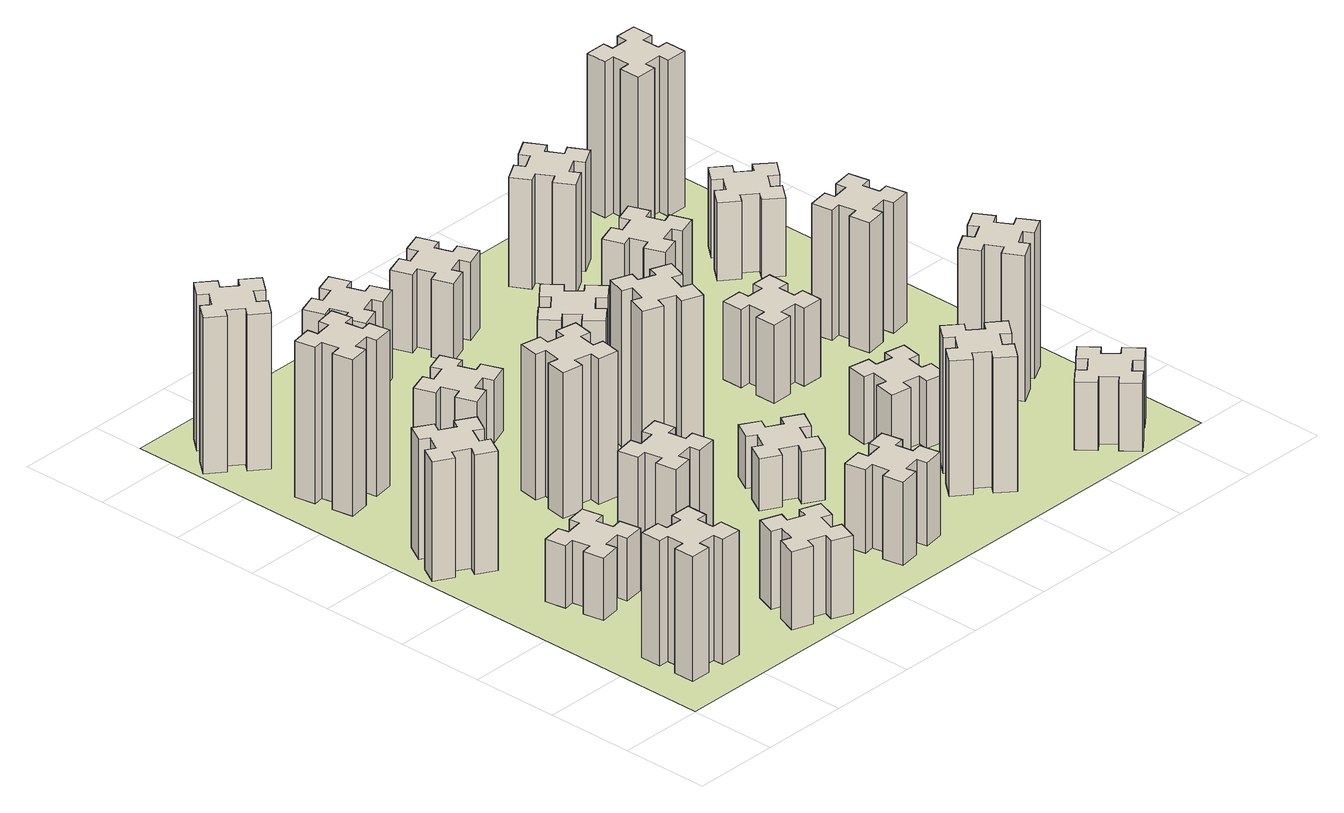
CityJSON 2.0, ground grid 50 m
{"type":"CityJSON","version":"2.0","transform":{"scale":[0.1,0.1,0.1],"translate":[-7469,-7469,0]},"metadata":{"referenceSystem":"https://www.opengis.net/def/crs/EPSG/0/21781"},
"CityObjects":{
"building1":{"type":"Building","attributes":{"class":"1000","function":"1000","usage":"1000","yearOfConstruction":2016,"roofType":"1000","measuredHeight":72,"storeysAboveGround":30,"storeysBelowGround":0},"geometry":[{"type":"Solid","lod":"1","boundaries":[[[[0,1,2,3,4,5,6,7,8,9,10,11,12,13,14,15,16,17,18,19]],[[17,16,20,21]],[[16,15,22,20]],[[15,14,23,22]],[[14,13,24,23]],[[13,12,25,24]],[[12,11,26,25]],[[11,10,27,26]],[[10,9,28,27]],[[9,8,29,28]],[[8,7,30,29]],[[7,6,31,30]],[[6,5,32,31]],[[5,4,33,32]],[[4,3,34,33]],[[3,2,35,34]],[[2,1,36,35]],[[1,0,37,36]],[[0,19,38,37]],[[19,18,39,38]],[[18,17,21,39]],[[24,25,26,27,28,29,30,31,32,33,34,35,36,37,38,39,21,20,22,23]]]]}]},
"building2":{"type":"Building","attributes":{"class":"1000","function":"1000","usage":"1000","yearOfConstruction":2016,"roofType":"1000","measuredHeight":36,"storeysAboveGround":30,"storeysBelowGround":0},"geometry":[{"type":"Solid","lod":"1","boundaries":[[[[40,41,42,43,44,45,46,47,48,49,50,51,52,53,54,55,56,57,58,59]],[[57,56,60,61]],[[56,55,62,60]],[[55,54,63,62]],[[54,53,64,63]],[[53,52,65,64]],[[52,51,66,65]],[[51,50,67,66]],[[50,49,68,67]],[[49,48,69,68]],[[48,47,70,69]],[[47,46,71,70]],[[46,45,72,71]],[[45,44,73,72]],[[44,43,74,73]],[[43,42,75,74]],[[42,41,76,75]],[[41,40,77,76]],[[40,59,78,77]],[[59,58,79,78]],[[58,57,61,79]],[[64,65,66,67,68,69,70,71,72,73,74,75,76,77,78,79,61,60,62,63]]]]}]},
"building3":{"type":"Building","attributes":{"class":"1000","function":"1000","usage":"1000","yearOfConstruction":2016,"roofType":"1000","measuredHeight":69,"storeysAboveGround":30,"storeysBelowGround":0},"geometry":[{"type":"Solid","lod":"1","boundaries":[[[[80,81,82,83,84,85,86,87,88,89,90,91,92,93,94,95,96,97,98,99]],[[97,96,100,101]],[[96,95,102,100]],[[95,94,103,102]],[[94,93,104,103]],[[93,92,105,104]],[[92,91,106,105]],[[91,90,107,106]],[[90,89,108,107]],[[89,88,109,108]],[[88,87,110,109]],[[87,86,111,110]],[[86,85,112,111]],[[85,84,113,112]],[[84,83,114,113]],[[83,82,115,114]],[[82,81,116,115]],[[81,80,117,116]],[[80,99,118,117]],[[99,98,119,118]],[[98,97,101,119]],[[104,105,106,107,108,109,110,111,112,113,114,115,116,117,118,119,101,100,102,103]]]]}]},
"building4":{"type":"Building","attributes":{"class":"1000","function":"1000","usage":"1000","yearOfConstruction":2016,"roofType":"1000","measuredHeight":90,"storeysAboveGround":30,"storeysBelowGround":0},"geometry":[{"type":"Solid","lod":"1","boundaries":[[[[120,121,122,123,124,125,126,127,128,129,130,131,132,133,134,135,136,137,138,139]],[[137,136,140,141]],[[136,135,142,140]],[[135,134,143,142]],[[134,133,144,143]],[[133,132,145,144]],[[132,131,146,145]],[[131,130,147,146]],[[130,129,148,147]],[[129,128,149,148]],[[128,127,150,149]],[[127,126,151,150]],[[126,125,152,151]],[[125,124,153,152]],[[124,123,154,153]],[[123,122,155,154]],[[122,121,156,155]],[[121,120,157,156]],[[120,139,158,157]],[[139,138,159,158]],[[138,137,141,159]],[[144,145,146,147,148,149,150,151,152,153,154,155,156,157,158,159,141,140,142,143]]]]}]},
"building5":{"type":"Building","attributes":{"class":"1000","function":"1000","usage":"1000","yearOfConstruction":2016,"roofType":"1000","measuredHeight":45,"storeysAboveGround":30,"storeysBelowGround":0},"geometry":[{"type":"Solid","lod":"1","boundaries":[[[[160,161,162,163,164,165,166,167,168,169,170,171,172,173,174,175,176,177,178,179]],[[177,176,180,181]],[[176,175,182,180]],[[175,174,183,182]],[[174,173,184,183]],[[173,172,185,184]],[[172,171,186,185]],[[171,170,187,186]],[[170,169,188,187]],[[169,168,189,188]],[[168,167,190,189]],[[167,166,191,190]],[[166,165,192,191]],[[165,164,193,192]],[[164,163,194,193]],[[163,162,195,194]],[[162,161,196,195]],[[161,160,197,196]],[[160,179,198,197]],[[179,178,199,198]],[[178,177,181,199]],[[184,185,186,187,188,189,190,191,192,193,194,195,196,197,198,199,181,180,182,183]]]]}]},
"building6":{"type":"Building","attributes":{"class":"1000","function":"1000","usage":"1000","yearOfConstruction":2016,"roofType":"1000","measuredHeight":90,"storeysAboveGround":30,"storeysBelowGround":0},"geometry":[{"type":"Solid","lod":"1","boundaries":[[[[200,201,202,203,204,205,206,207,208,209,210,211,212,213,214,215,216,217,218,219]],[[217,216,220,221]],[[216,215,222,220]],[[215,214,223,222]],[[214,213,224,223]],[[213,212,225,224]],[[212,211,226,225]],[[211,210,227,226]],[[210,209,228,227]],[[209,208,229,228]],[[208,207,230,229]],[[207,206,231,230]],[[206,205,232,231]],[[205,204,233,232]],[[204,203,234,233]],[[203,202,235,234]],[[202,201,236,235]],[[201,200,237,236]],[[200,219,238,237]],[[219,218,239,238]],[[218,217,221,239]],[[224,225,226,227,228,229,230,231,232,233,234,235,236,237,238,239,221,220,222,223]]]]}]},
"building7":{"type":"Building","attributes":{"class":"1000","function":"1000","usage":"1000","yearOfConstruction":2016,"roofType":"1000","measuredHeight":54,"storeysAboveGround":30,"storeysBelowGround":0},"geometry":[{"type":"Solid","lod":"1","boundaries":[[[[240,241,242,243,244,245,246,247,248,249,250,251,252,253,254,255,256,257,258,259]],[[257,256,260,261]],[[256,255,262,260]],[[255,254,263,262]],[[254,253,264,263]],[[253,252,265,264]],[[252,251,266,265]],[[251,250,267,266]],[[250,249,268,267]],[[249,248,269,268]],[[248,247,270,269]],[[247,246,271,270]],[[246,245,272,271]],[[245,244,273,272]],[[244,243,274,273]],[[243,242,275,274]],[[242,241,276,275]],[[241,240,277,276]],[[240,259,278,277]],[[259,258,279,278]],[[258,257,261,279]],[[264,265,266,267,268,269,270,271,272,273,274,275,276,277,278,279,261,260,262,263]]]]}]},
"building8":{"type":"Building","attributes":{"class":"1000","function":"1000","usage":"1000","yearOfConstruction":2016,"roofType":"1000","measuredHeight":84,"storeysAboveGround":30,"storeysBelowGround":0},"geometry":[{"type":"Solid","lod":"1","boundaries":[[[[280,281,282,283,284,285,286,287,288,289,290,291,292,293,294,295,296,297,298,299]],[[297,296,300,301]],[[296,295,302,300]],[[295,294,303,302]],[[294,293,304,303]],[[293,292,305,304]],[[292,291,306,305]],[[291,290,307,306]],[[290,289,308,307]],[[289,288,309,308]],[[288,287,310,309]],[[287,286,311,310]],[[286,285,312,311]],[[285,284,313,312]],[[284,283,314,313]],[[283,282,315,314]],[[282,281,316,315]],[[281,280,317,316]],[[280,299,318,317]],[[299,298,319,318]],[[298,297,301,319]],[[304,305,306,307,308,309,310,311,312,313,314,315,316,317,318,319,301,300,302,303]]]]}]},
"building9":{"type":"Building","attributes":{"class":"1000","function":"1000","usage":"1000","yearOfConstruction":2016,"roofType":"1000","measuredHeight":36,"storeysAboveGround":30,"storeysBelowGround":0},"geometry":[{"type":"Solid","lod":"1","boundaries":[[[[320,321,322,323,324,325,326,327,328,329,330,331,332,333,334,335,336,337,338,339]],[[337,336,340,341]],[[336,335,342,340]],[[335,334,343,342]],[[334,333,344,343]],[[333,332,345,344]],[[332,331,346,345]],[[331,330,347,346]],[[330,329,348,347]],[[329,328,349,348]],[[328,327,350,349]],[[327,326,351,350]],[[326,325,352,351]],[[325,324,353,352]],[[324,323,354,353]],[[323,322,355,354]],[[322,321,356,355]],[[321,320,357,356]],[[320,339,358,357]],[[339,338,359,358]],[[338,337,341,359]],[[344,345,346,347,348,349,350,351,352,353,354,355,356,357,358,359,341,340,342,343]]]]}]},
"building10":{"type":"Building","attributes":{"class":"1000","function":"1000","usage":"1000","yearOfConstruction":2016,"roofType":"1000","measuredHeight":48,"storeysAboveGround":30,"storeysBelowGround":0},"geometry":[{"type":"Solid","lod":"1","boundaries":[[[[360,361,362,363,364,365,366,367,368,369,370,371,372,373,374,375,376,377,378,379]],[[377,376,380,381]],[[376,375,382,380]],[[375,374,383,382]],[[374,373,384,383]],[[373,372,385,384]],[[372,371,386,385]],[[371,370,387,386]],[[370,369,388,387]],[[369,368,389,388]],[[368,367,390,389]],[[367,366,391,390]],[[366,365,392,391]],[[365,364,393,392]],[[364,363,394,393]],[[363,362,395,394]],[[362,361,396,395]],[[361,360,397,396]],[[360,379,398,397]],[[379,378,399,398]],[[378,377,381,399]],[[384,385,386,387,388,389,390,391,392,393,394,395,396,397,398,399,381,380,382,383]]]]}]},
"building11":{"type":"Building","attributes":{"class":"1000","function":"1000","usage":"1000","yearOfConstruction":2016,"roofType":"1000","measuredHeight":51,"storeysAboveGround":30,"storeysBelowGround":0},"geometry":[{"type":"Solid","lod":"1","boundaries":[[[[400,401,402,403,404,405,406,407,408,409,410,411,412,413,414,415,416,417,418,419]],[[417,416,420,421]],[[416,415,422,420]],[[415,414,423,422]],[[414,413,424,423]],[[413,412,425,424]],[[412,411,426,425]],[[411,410,427,426]],[[410,409,428,427]],[[409,408,429,428]],[[408,407,430,429]],[[407,406,431,430]],[[406,405,432,431]],[[405,404,433,432]],[[404,403,434,433]],[[403,402,435,434]],[[402,401,436,435]],[[401,400,437,436]],[[400,419,438,437]],[[419,418,439,438]],[[418,417,421,439]],[[424,425,426,427,428,429,430,431,432,433,434,435,436,437,438,439,421,420,422,423]]]]}]},
"building12":{"type":"Building","attributes":{"class":"1000","function":"1000","usage":"1000","yearOfConstruction":2016,"roofType":"1000","measuredHeight":30,"storeysAboveGround":30,"storeysBelowGround":0},"geometry":[{"type":"Solid","lod":"1","boundaries":[[[[440,441,442,443,444,445,446,447,448,449,450,451,452,453,454,455,456,457,458,459]],[[457,456,460,461]],[[456,455,462,460]],[[455,454,463,462]],[[454,453,464,463]],[[453,452,465,464]],[[452,451,466,465]],[[451,450,467,466]],[[450,449,468,467]],[[449,448,469,468]],[[448,447,470,469]],[[447,446,471,470]],[[446,445,472,471]],[[445,444,473,472]],[[444,443,474,473]],[[443,442,475,474]],[[442,441,476,475]],[[441,440,477,476]],[[440,459,478,477]],[[459,458,479,478]],[[458,457,461,479]],[[464,465,466,467,468,469,470,471,472,473,474,475,476,477,478,479,461,460,462,463]]]]}]},
"building13":{"type":"Building","attributes":{"class":"1000","function":"1000","usage":"1000","yearOfConstruction":2016,"roofType":"1000","measuredHeight":90,"storeysAboveGround":30,"storeysBelowGround":0},"geometry":[{"type":"Solid","lod":"1","boundaries":[[[[480,481,482,483,484,485,486,487,488,489,490,491,492,493,494,495,496,497,498,499]],[[497,496,500,501]],[[496,495,502,500]],[[495,494,503,502]],[[494,493,504,503]],[[493,492,505,504]],[[492,491,506,505]],[[491,490,507,506]],[[490,489,508,507]],[[489,488,509,508]],[[488,487,510,509]],[[487,486,511,510]],[[486,485,512,511]],[[485,484,513,512]],[[484,483,514,513]],[[483,482,515,514]],[[482,481,516,515]],[[481,480,517,516]],[[480,499,518,517]],[[499,498,519,518]],[[498,497,501,519]],[[504,505,506,507,508,509,510,511,512,513,514,515,516,517,518,519,501,500,502,503]]]]}]},
"building14":{"type":"Building","attributes":{"class":"1000","function":"1000","usage":"1000","yearOfConstruction":2016,"roofType":"1000","measuredHeight":42,"storeysAboveGround":30,"storeysBelowGround":0},"geometry":[{"type":"Solid","lod":"1","boundaries":[[[[520,521,522,523,524,525,526,527,528,529,530,531,532,533,534,535,536,537,538,539]],[[537,536,540,541]],[[536,535,542,540]],[[535,534,543,542]],[[534,533,544,543]],[[533,532,545,544]],[[532,531,546,545]],[[531,530,547,546]],[[530,529,548,547]],[[529,528,549,548]],[[528,527,550,549]],[[527,526,551,550]],[[526,525,552,551]],[[525,524,553,552]],[[524,523,554,553]],[[523,522,555,554]],[[522,521,556,555]],[[521,520,557,556]],[[520,539,558,557]],[[539,538,559,558]],[[538,537,541,559]],[[544,545,546,547,548,549,550,551,552,553,554,555,556,557,558,559,541,540,542,543]]]]}]},
"building15":{"type":"Building","attributes":{"class":"1000","function":"1000","usage":"1000","yearOfConstruction":2016,"roofType":"1000","measuredHeight":78,"storeysAboveGround":30,"storeysBelowGround":0},"geometry":[{"type":"Solid","lod":"1","boundaries":[[[[560,561,562,563,564,565,566,567,568,569,570,571,572,573,574,575,576,577,578,579]],[[577,576,580,581]],[[576,575,582,580]],[[575,574,583,582]],[[574,573,584,583]],[[573,572,585,584]],[[572,571,586,585]],[[571,570,587,586]],[[570,569,588,587]],[[569,568,589,588]],[[568,567,590,589]],[[567,566,591,590]],[[566,565,592,591]],[[565,564,593,592]],[[564,563,594,593]],[[563,562,595,594]],[[562,561,596,595]],[[561,560,597,596]],[[560,579,598,597]],[[579,578,599,598]],[[578,577,581,599]],[[584,585,586,587,588,589,590,591,592,593,594,595,596,597,598,599,581,580,582,583]]]]}]},
"building16":{"type":"Building","attributes":{"class":"1000","function":"1000","usage":"1000","yearOfConstruction":2016,"roofType":"1000","measuredHeight":45,"storeysAboveGround":30,"storeysBelowGround":0},"geometry":[{"type":"Solid","lod":"1","boundaries":[[[[600,601,602,603,604,605,606,607,608,609,610,611,612,613,614,615,616,617,618,619]],[[617,616,620,621]],[[616,615,622,620]],[[615,614,623,622]],[[614,613,624,623]],[[613,612,625,624]],[[612,611,626,625]],[[611,610,627,626]],[[610,609,628,627]],[[609,608,629,628]],[[608,607,630,629]],[[607,606,631,630]],[[606,605,632,631]],[[605,604,633,632]],[[604,603,634,633]],[[603,602,635,634]],[[602,601,636,635]],[[601,600,637,636]],[[600,619,638,637]],[[619,618,639,638]],[[618,617,621,639]],[[624,625,626,627,628,629,630,631,632,633,634,635,636,637,638,639,621,620,622,623]]]]}]},
"building17":{"type":"Building","attributes":{"class":"1000","function":"1000","usage":"1000","yearOfConstruction":2016,"roofType":"1000","measuredHeight":39,"storeysAboveGround":30,"storeysBelowGround":0},"geometry":[{"type":"Solid","lod":"1","boundaries":[[[[640,641,642,643,644,645,646,647,648,649,650,651,652,653,654,655,656,657,658,659]],[[657,656,660,661]],[[656,655,662,660]],[[655,654,663,662]],[[654,653,664,663]],[[653,652,665,664]],[[652,651,666,665]],[[651,650,667,666]],[[650,649,668,667]],[[649,648,669,668]],[[648,647,670,669]],[[647,646,671,670]],[[646,645,672,671]],[[645,644,673,672]],[[644,643,674,673]],[[643,642,675,674]],[[642,641,676,675]],[[641,640,677,676]],[[640,659,678,677]],[[659,658,679,678]],[[658,657,661,679]],[[664,665,666,667,668,669,670,671,672,673,674,675,676,677,678,679,661,660,662,663]]]]}]},
"building18":{"type":"Building","attributes":{"class":"1000","function":"1000","usage":"1000","yearOfConstruction":2016,"roofType":"1000","measuredHeight":45,"storeysAboveGround":30,"storeysBelowGround":0},"geometry":[{"type":"Solid","lod":"1","boundaries":[[[[680,681,682,683,684,685,686,687,688,689,690,691,692,693,694,695,696,697,698,699]],[[697,696,700,701]],[[696,695,702,700]],[[695,694,703,702]],[[694,693,704,703]],[[693,692,705,704]],[[692,691,706,705]],[[691,690,707,706]],[[690,689,708,707]],[[689,688,709,708]],[[688,687,710,709]],[[687,686,711,710]],[[686,685,712,711]],[[685,684,713,712]],[[684,683,714,713]],[[683,682,715,714]],[[682,681,716,715]],[[681,680,717,716]],[[680,699,718,717]],[[699,698,719,718]],[[698,697,701,719]],[[704,705,706,707,708,709,710,711,712,713,714,715,716,717,718,719,701,700,702,703]]]]}]},
"building19":{"type":"Building","attributes":{"class":"1000","function":"1000","usage":"1000","yearOfConstruction":2016,"roofType":"1000","measuredHeight":60,"storeysAboveGround":30,"storeysBelowGround":0},"geometry":[{"type":"Solid","lod":"1","boundaries":[[[[720,721,722,723,724,725,726,727,728,729,730,731,732,733,734,735,736,737,738,739]],[[737,736,740,741]],[[736,735,742,740]],[[735,734,743,742]],[[734,733,744,743]],[[733,732,745,744]],[[732,731,746,745]],[[731,730,747,746]],[[730,729,748,747]],[[729,728,749,748]],[[728,727,750,749]],[[727,726,751,750]],[[726,725,752,751]],[[725,724,753,752]],[[724,723,754,753]],[[723,722,755,754]],[[722,721,756,755]],[[721,720,757,756]],[[720,739,758,757]],[[739,738,759,758]],[[738,737,741,759]],[[744,745,746,747,748,749,750,751,752,753,754,755,756,757,758,759,741,740,742,743]]]]}]},
"building20":{"type":"Building","attributes":{"class":"1000","function":"1000","usage":"1000","yearOfConstruction":2016,"roofType":"1000","measuredHeight":39,"storeysAboveGround":30,"storeysBelowGround":0},"geometry":[{"type":"Solid","lod":"1","boundaries":[[[[760,761,762,763,764,765,766,767,768,769,770,771,772,773,774,775,776,777,778,779]],[[777,776,780,781]],[[776,775,782,780]],[[775,774,783,782]],[[774,773,784,783]],[[773,772,785,784]],[[772,771,786,785]],[[771,770,787,786]],[[770,769,788,787]],[[769,768,789,788]],[[768,767,790,789]],[[767,766,791,790]],[[766,765,792,791]],[[765,764,793,792]],[[764,763,794,793]],[[763,762,795,794]],[[762,761,796,795]],[[761,760,797,796]],[[760,779,798,797]],[[779,778,799,798]],[[778,777,781,799]],[[784,785,786,787,788,789,790,791,792,793,794,795,796,797,798,799,781,780,782,783]]]]}]},
"building21":{"type":"Building","attributes":{"class":"1000","function":"1000","usage":"1000","yearOfConstruction":2016,"roofType":"1000","measuredHeight":63,"storeysAboveGround":30,"storeysBelowGround":0},"geometry":[{"type":"Solid","lod":"1","boundaries":[[[[800,801,802,803,804,805,806,807,808,809,810,811,812,813,814,815,816,817,818,819]],[[817,816,820,821]],[[816,815,822,820]],[[815,814,823,822]],[[814,813,824,823]],[[813,812,825,824]],[[812,811,826,825]],[[811,810,827,826]],[[810,809,828,827]],[[809,808,829,828]],[[808,807,830,829]],[[807,806,831,830]],[[806,805,832,831]],[[805,804,833,832]],[[804,803,834,833]],[[803,802,835,834]],[[802,801,836,835]],[[801,800,837,836]],[[800,819,838,837]],[[819,818,839,838]],[[818,817,821,839]],[[824,825,826,827,828,829,830,831,832,833,834,835,836,837,838,839,821,820,822,823]]]]}]},
"building22":{"type":"Building","attributes":{"class":"1000","function":"1000","usage":"1000","yearOfConstruction":2016,"roofType":"1000","measuredHeight":84,"storeysAboveGround":30,"storeysBelowGround":0},"geometry":[{"type":"Solid","lod":"1","boundaries":[[[[840,841,842,843,844,845,846,847,848,849,850,851,852,853,854,855,856,857,858,859]],[[857,856,860,861]],[[856,855,862,860]],[[855,854,863,862]],[[854,853,864,863]],[[853,852,865,864]],[[852,851,866,865]],[[851,850,867,866]],[[850,849,868,867]],[[849,848,869,868]],[[848,847,870,869]],[[847,846,871,870]],[[846,845,872,871]],[[845,844,873,872]],[[844,843,874,873]],[[843,842,875,874]],[[842,841,876,875]],[[841,840,877,876]],[[840,859,878,877]],[[859,858,879,878]],[[858,857,861,879]],[[864,865,866,867,868,869,870,871,872,873,874,875,876,877,878,879,861,860,862,863]]]]}]},
"building23":{"type":"Building","attributes":{"class":"1000","function":"1000","usage":"1000","yearOfConstruction":2016,"roofType":"1000","measuredHeight":75,"storeysAboveGround":30,"storeysBelowGround":0},"geometry":[{"type":"Solid","lod":"1","boundaries":[[[[880,881,882,883,884,885,886,887,888,889,890,891,892,893,894,895,896,897,898,899]],[[897,896,900,901]],[[896,895,902,900]],[[895,894,903,902]],[[894,893,904,903]],[[893,892,905,904]],[[892,891,906,905]],[[891,890,907,906]],[[890,889,908,907]],[[889,888,909,908]],[[888,887,910,909]],[[887,886,911,910]],[[886,885,912,911]],[[885,884,913,912]],[[884,883,914,913]],[[883,882,915,914]],[[882,881,916,915]],[[881,880,917,916]],[[880,899,918,917]],[[899,898,919,918]],[[898,897,901,919]],[[904,905,906,907,908,909,910,911,912,913,914,915,916,917,918,919,901,900,902,903]]]]}]},
"building24":{"type":"Building","attributes":{"class":"1000","function":"1000","usage":"1000","yearOfConstruction":2016,"roofType":"1000","measuredHeight":45,"storeysAboveGround":30,"storeysBelowGround":0},"geometry":[{"type":"Solid","lod":"1","boundaries":[[[[920,921,922,923,924,925,926,927,928,929,930,931,932,933,934,935,936,937,938,939]],[[937,936,940,941]],[[936,935,942,940]],[[935,934,943,942]],[[934,933,944,943]],[[933,932,945,944]],[[932,931,946,945]],[[931,930,947,946]],[[930,929,948,947]],[[929,928,949,948]],[[928,927,950,949]],[[927,926,951,950]],[[926,925,952,951]],[[925,924,953,952]],[[924,923,954,953]],[[923,922,955,954]],[[922,921,956,955]],[[921,920,957,956]],[[920,939,958,957]],[[939,938,959,958]],[[938,937,941,959]],[[944,945,946,947,948,949,950,951,952,953,954,955,956,957,958,959,941,940,942,943]]]]}]},
"building25":{"type":"Building","attributes":{"class":"1000","function":"1000","usage":"1000","yearOfConstruction":2016,"roofType":"1000","measuredHeight":90,"storeysAboveGround":30,"storeysBelowGround":0},"geometry":[{"type":"Solid","lod":"1","boundaries":[[[[960,961,962,963,964,965,966,967,968,969,970,971,972,973,974,975,976,977,978,979]],[[977,976,980,981]],[[976,975,982,980]],[[975,974,983,982]],[[974,973,984,983]],[[973,972,985,984]],[[972,971,986,985]],[[971,970,987,986]],[[970,969,988,987]],[[969,968,989,988]],[[968,967,990,989]],[[967,966,991,990]],[[966,965,992,991]],[[965,964,993,992]],[[964,963,994,993]],[[963,962,995,994]],[[962,961,996,995]],[[961,960,997,996]],[[960,979,998,997]],[[979,978,999,998]],[[978,977,981,999]],[[984,985,986,987,988,989,990,991,992,993,994,995,996,997,998,999,981,980,982,983]]]]}]},
"landuse1":{"type":"LandUse","attributes":{"name":"plot1","function":"1010"},"geometry":[{"type":"MultiSurface","lod":"1","boundaries":[[[1000,1001,1002,1003]]]}]}
},
"vertices":[
[325,265,0],[425,265,0],[425,205,0],[545,205,0],[545,325,0],[485,325,0],[485,425,0],[545,425,0],[545,545,0],[425,545,0],[425,485,0],[325,485,0],[325,545,0],[205,545,0],[205,425,0],[265,425,0],[265,325,0],[205,325,0],[205,205,0],[325,205,0],[265,325,720],[205,325,720],[265,425,720],[205,425,720],[205,545,720],[325,545,720],[325,485,720],[425,485,720],[425,545,720],[545,545,720],[545,425,720],[485,425,720],[485,325,720],[545,325,720],[545,205,720],[425,205,720],[425,265,720],[325,265,720],[325,205,720],[205,205,720],
[445,998,0],[544,1016,0],[554,957,0],[672,977,0],[651,1096,0],[592,1085,0],[575,1184,0],[634,1194,0],[613,1312,0],[495,1291,0],[505,1232,0],[407,1215,0],[397,1274,0],[278,1253,0],[299,1135,0],[358,1145,0],[376,1047,0],[317,1037,0],[337,918,0],[456,939,0],[376,1047,360],[317,1037,360],[358,1145,360],[299,1135,360],[278,1253,360],[397,1274,360],[407,1215,360],[505,1232,360],[495,1291,360],[613,1312,360],[634,1194,360],[575,1184,360],[592,1085,360],[651,1096,360],[672,977,360],[554,957,360],[544,1016,360],[445,998,360],[456,939,360],[337,918,360],
[374,1926,0],[287,1976,0],[317,2028,0],[213,2088,0],[153,1984,0],[205,1954,0],[155,1867,0],[103,1897,0],[43,1793,0],[147,1733,0],[177,1785,0],[264,1735,0],[234,1683,0],[338,1623,0],[398,1727,0],[346,1757,0],[396,1844,0],[448,1814,0],[508,1918,0],[404,1978,0],[396,1844,690],[448,1814,690],[346,1757,690],[398,1727,690],[338,1623,690],[234,1683,690],[264,1735,690],[177,1785,690],[147,1733,690],[43,1793,690],[103,1897,690],[155,1867,690],[205,1954,690],[153,1984,690],[213,2088,690],[317,2028,690],[287,1976,690],[374,1926,690],[404,1978,690],[508,1918,690],
[405,2812,0],[307,2795,0],[297,2854,0],[178,2833,0],[199,2715,0],[258,2725,0],[276,2627,0],[217,2617,0],[237,2498,0],[356,2519,0],[345,2578,0],[444,2596,0],[454,2537,0],[572,2557,0],[551,2676,0],[492,2665,0],[475,2764,0],[534,2774,0],[513,2892,0],[395,2871,0],[475,2764,900],[534,2774,900],[492,2665,900],[551,2676,900],[572,2557,900],[454,2537,900],[444,2596,900],[345,2578,900],[356,2519,900],[237,2498,900],[217,2617,900],[276,2627,900],[258,2725,900],[199,2715,900],[178,2833,900],[297,2854,900],[307,2795,900],[405,2812,900],[395,2871,900],[513,2892,900],
[1200,362,0],[1106,396,0],[1127,452,0],[1014,493,0],[973,380,0],[1029,360,0],[995,266,0],[939,287,0],[897,174,0],[1010,133,0],[1031,189,0],[1125,155,0],[1104,99,0],[1217,57,0],[1258,170,0],[1202,191,0],[1236,285,0],[1292,264,0],[1333,377,0],[1220,418,0],[1236,285,450],[1292,264,450],[1202,191,450],[1258,170,450],[1217,57,450],[1104,99,450],[1125,155,450],[1031,189,450],[1010,133,450],[897,174,450],[939,287,450],[995,266,450],[1029,360,450],[973,380,450],[1014,493,450],[1127,452,450],[1106,396,450],[1200,362,450],[1220,418,450],[1333,377,450],
[384,3387,0],[308,3452,0],[346,3498,0],[254,3575,0],[177,3483,0],[223,3444,0],[159,3368,0],[113,3406,0],[36,3314,0],[128,3237,0],[166,3283,0],[243,3219,0],[204,3173,0],[296,3096,0],[373,3188,0],[327,3226,0],[392,3303,0],[438,3264,0],[515,3356,0],[423,3433,0],[392,3303,900],[438,3264,900],[327,3226,900],[373,3188,900],[296,3096,900],[204,3173,900],[243,3219,900],[166,3283,900],[128,3237,900],[36,3314,900],[113,3406,900],[159,3368,900],[223,3444,900],[177,3483,900],[254,3575,900],[346,3498,900],[308,3452,900],[384,3387,900],[423,3433,900],[515,3356,900],
[1232,1185,0],[1215,1284,0],[1274,1294,0],[1253,1412,0],[1135,1391,0],[1145,1332,0],[1047,1315,0],[1037,1374,0],[918,1353,0],[939,1235,0],[998,1245,0],[1016,1147,0],[957,1137,0],[977,1018,0],[1096,1039,0],[1085,1098,0],[1184,1116,0],[1194,1057,0],[1312,1077,0],[1291,1196,0],[1184,1116,540],[1194,1057,540],[1085,1098,540],[1096,1039,540],[977,1018,540],[957,1137,540],[1016,1147,540],[998,1245,540],[939,1235,540],[918,1353,540],[1037,1374,540],[1047,1315,540],[1145,1332,540],[1135,1391,540],[1253,1412,540],[1274,1294,540],[1215,1284,540],[1232,1185,540],[1291,1196,540],[1312,1077,540],
[1047,1756,0],[1145,1738,0],[1135,1679,0],[1253,1658,0],[1274,1777,0],[1215,1787,0],[1232,1885,0],[1291,1875,0],[1312,1993,0],[1194,2014,0],[1184,1955,0],[1085,1972,0],[1096,2031,0],[977,2052,0],[957,1934,0],[1016,1924,0],[998,1825,0],[939,1836,0],[918,1717,0],[1037,1697,0],[998,1825,840],[939,1836,840],[1016,1924,840],[957,1934,840],[977,2052,840],[1096,2031,840],[1085,1972,840],[1184,1955,840],[1194,2014,840],[1312,1993,840],[1291,1875,840],[1232,1885,840],[1215,1787,840],[1274,1777,840],[1253,1658,840],[1135,1679,840],[1145,1738,840],[1047,1756,840],[1037,1697,840],[918,1717,840],
[1125,2716,0],[1031,2682,0],[1010,2738,0],[897,2697,0],[939,2584,0],[995,2605,0],[1029,2511,0],[973,2490,0],[1014,2377,0],[1127,2419,0],[1106,2475,0],[1200,2509,0],[1220,2453,0],[1333,2494,0],[1292,2607,0],[1236,2586,0],[1202,2680,0],[1258,2700,0],[1217,2813,0],[1104,2772,0],[1202,2680,360],[1258,2700,360],[1236,2586,360],[1292,2607,360],[1333,2494,360],[1220,2453,360],[1200,2509,360],[1106,2475,360],[1127,2419,360],[1014,2377,360],[973,2490,360],[1029,2511,360],[995,2605,360],[939,2584,360],[897,2697,360],[1010,2738,360],[1031,2682,360],[1125,2716,360],[1104,2772,360],[1217,2813,360],
[1738,405,0],[1756,307,0],[1697,297,0],[1717,178,0],[1836,199,0],[1825,258,0],[1924,276,0],[1934,217,0],[2052,237,0],[2031,356,0],[1972,345,0],[1955,444,0],[2014,454,0],[1993,572,0],[1875,551,0],[1885,492,0],[1787,475,0],[1777,534,0],[1658,513,0],[1679,395,0],[1787,475,480],[1777,534,480],[1885,492,480],[1875,551,480],[1993,572,480],[2014,454,480],[1955,444,480],[1972,345,480],[2031,356,480],[2052,237,480],[1934,217,480],[1924,276,480],[1825,258,480],[1836,199,480],[1717,178,480],[1697,297,480],[1756,307,480],[1738,405,480],[1679,395,480],[1658,513,480],
[1125,3456,0],[1031,3422,0],[1010,3478,0],[897,3437,0],[939,3324,0],[995,3345,0],[1029,3251,0],[973,3230,0],[1014,3117,0],[1127,3159,0],[1106,3215,0],[1200,3249,0],[1220,3193,0],[1333,3234,0],[1292,3347,0],[1236,3326,0],[1202,3420,0],[1258,3440,0],[1217,3553,0],[1104,3512,0],[1202,3420,510],[1258,3440,510],[1236,3326,510],[1292,3347,510],[1333,3234,510],[1220,3193,510],[1200,3249,510],[1106,3215,510],[1127,3159,510],[1014,3117,510],[973,3230,510],[1029,3251,510],[995,3345,510],[939,3324,510],[897,3437,510],[1010,3478,510],[1031,3422,510],[1125,3456,510],[1104,3512,510],[1217,3553,510],
[1757,1045,0],[1844,995,0],[1814,943,0],[1918,883,0],[1978,987,0],[1926,1017,0],[1976,1104,0],[2028,1074,0],[2088,1178,0],[1984,1238,0],[1954,1186,0],[1867,1236,0],[1897,1288,0],[1793,1348,0],[1733,1244,0],[1785,1214,0],[1735,1127,0],[1683,1157,0],[1623,1053,0],[1727,993,0],[1735,1127,300],[1683,1157,300],[1785,1214,300],[1733,1244,300],[1793,1348,300],[1897,1288,300],[1867,1236,300],[1954,1186,300],[1984,1238,300],[2088,1178,300],[2028,1074,300],[1976,1104,300],[1926,1017,300],[1978,987,300],[1918,883,300],[1814,943,300],[1844,995,300],[1757,1045,300],[1727,993,300],[1623,1053,300],
[1669,1940,0],[1635,1846,0],[1579,1867,0],[1537,1754,0],[1650,1713,0],[1671,1769,0],[1765,1735,0],[1744,1679,0],[1857,1637,0],[1898,1750,0],[1842,1771,0],[1876,1865,0],[1932,1844,0],[1973,1957,0],[1860,1998,0],[1840,1942,0],[1746,1976,0],[1767,2032,0],[1654,2073,0],[1613,1960,0],[1746,1976,900],[1767,2032,900],[1840,1942,900],[1860,1998,900],[1973,1957,900],[1932,1844,900],[1876,1865,900],[1842,1771,900],[1898,1750,900],[1857,1637,900],[1744,1679,900],[1765,1735,900],[1671,1769,900],[1650,1713,900],[1537,1754,900],[1579,1867,900],[1635,1846,900],[1669,1940,900],[1613,1960,900],[1654,2073,900],
[1988,2479,0],[2064,2543,0],[2103,2497,0],[2195,2574,0],[2118,2666,0],[2072,2628,0],[2007,2704,0],[2053,2743,0],[1976,2835,0],[1884,2758,0],[1923,2712,0],[1846,2647,0],[1808,2693,0],[1716,2616,0],[1793,2524,0],[1839,2563,0],[1903,2486,0],[1857,2448,0],[1934,2356,0],[2026,2433,0],[1903,2486,420],[1857,2448,420],[1839,2563,420],[1793,2524,420],[1716,2616,420],[1808,2693,420],[1846,2647,420],[1923,2712,420],[1884,2758,420],[1976,2835,420],[2053,2743,420],[2007,2704,420],[2072,2628,420],[2118,2666,420],[2195,2574,420],[2103,2497,420],[2064,2543,420],[1988,2479,420],[2026,2433,420],[1934,2356,420],
[2704,527,0],[2628,592,0],[2666,638,0],[2574,715,0],[2497,623,0],[2543,584,0],[2479,508,0],[2433,546,0],[2356,454,0],[2448,377,0],[2486,423,0],[2563,359,0],[2524,313,0],[2616,236,0],[2693,328,0],[2647,366,0],[2712,443,0],[2758,404,0],[2835,496,0],[2743,573,0],[2712,443,780],[2758,404,780],[2647,366,780],[2693,328,780],[2616,236,780],[2524,313,780],[2563,359,780],[2486,423,780],[2448,377,780],[2356,454,780],[2433,546,780],[2479,508,780],[2543,584,780],[2497,623,780],[2574,715,780],[2666,638,780],[2628,592,780],[2704,527,780],[2743,573,780],[2835,496,780],
[1765,3456,0],[1671,3422,0],[1650,3478,0],[1537,3437,0],[1579,3324,0],[1635,3345,0],[1669,3251,0],[1613,3230,0],[1654,3117,0],[1767,3159,0],[1746,3215,0],[1840,3249,0],[1860,3193,0],[1973,3234,0],[1932,3347,0],[1876,3326,0],[1842,3420,0],[1898,3440,0],[1857,3553,0],[1744,3512,0],[1842,3420,450],[1898,3440,450],[1876,3326,450],[1932,3347,450],[1973,3234,450],[1860,3193,450],[1840,3249,450],[1746,3215,450],[1767,3159,450],[1654,3117,450],[1613,3230,450],[1669,3251,450],[1635,3345,450],[1579,3324,450],[1537,3437,450],[1650,3478,450],[1671,3422,450],[1765,3456,450],[1744,3512,450],[1857,3553,450],
[2496,1084,0],[2478,985,0],[2419,996,0],[2398,877,0],[2517,857,0],[2527,916,0],[2625,898,0],[2615,839,0],[2733,818,0],[2754,937,0],[2695,947,0],[2712,1045,0],[2771,1035,0],[2792,1153,0],[2674,1174,0],[2664,1115,0],[2565,1132,0],[2576,1191,0],[2457,1212,0],[2437,1094,0],[2565,1132,390],[2576,1191,390],[2664,1115,390],[2674,1174,390],[2792,1153,390],[2771,1035,390],[2712,1045,390],[2695,947,390],[2754,937,390],[2733,818,390],[2615,839,390],[2625,898,390],[2527,916,390],[2517,857,390],[2398,877,390],[2419,996,390],[2478,985,390],[2496,1084,390],[2437,1094,390],[2457,1212,390],
[2645,1965,0],[2545,1965,0],[2545,2025,0],[2425,2025,0],[2425,1905,0],[2485,1905,0],[2485,1805,0],[2425,1805,0],[2425,1685,0],[2545,1685,0],[2545,1745,0],[2645,1745,0],[2645,1685,0],[2765,1685,0],[2765,1805,0],[2705,1805,0],[2705,1905,0],[2765,1905,0],[2765,2025,0],[2645,2025,0],[2705,1905,450],[2765,1905,450],[2705,1805,450],[2765,1805,450],[2765,1685,450],[2645,1685,450],[2645,1745,450],[2545,1745,450],[2545,1685,450],[2425,1685,450],[2425,1805,450],[2485,1805,450],[2485,1905,450],[2425,1905,450],[2425,2025,450],[2545,2025,450],[2545,1965,450],[2645,1965,450],[2645,2025,450],[2765,2025,450],
[2486,2475,0],[2580,2509,0],[2600,2453,0],[2713,2494,0],[2672,2607,0],[2616,2586,0],[2582,2680,0],[2638,2700,0],[2597,2813,0],[2484,2772,0],[2505,2716,0],[2411,2682,0],[2390,2738,0],[2277,2697,0],[2319,2584,0],[2375,2605,0],[2409,2511,0],[2353,2490,0],[2394,2377,0],[2507,2419,0],[2409,2511,600],[2353,2490,600],[2375,2605,600],[2319,2584,600],[2277,2697,600],[2390,2738,600],[2411,2682,600],[2505,2716,600],[2484,2772,600],[2597,2813,600],[2638,2700,600],[2582,2680,600],[2616,2586,600],[2672,2607,600],[2713,2494,600],[2600,2453,600],[2580,2509,600],[2486,2475,600],[2507,2419,600],[2394,2377,600],
[3368,159,0],[3444,223,0],[3483,177,0],[3575,254,0],[3498,346,0],[3452,308,0],[3387,384,0],[3433,423,0],[3356,515,0],[3264,438,0],[3303,392,0],[3226,327,0],[3188,373,0],[3096,296,0],[3173,204,0],[3219,243,0],[3283,166,0],[3237,128,0],[3314,36,0],[3406,113,0],[3283,166,390],[3237,128,390],[3219,243,390],[3173,204,390],[3096,296,390],[3188,373,390],[3226,327,390],[3303,392,390],[3264,438,390],[3356,515,390],[3433,423,390],[3387,384,390],[3452,308,390],[3498,346,390],[3575,254,390],[3483,177,390],[3444,223,390],[3368,159,390],[3406,113,390],[3314,36,390],
[2716,3347,0],[2666,3434,0],[2718,3464,0],[2658,3568,0],[2554,3508,0],[2584,3456,0],[2497,3406,0],[2467,3458,0],[2363,3398,0],[2423,3294,0],[2475,3324,0],[2525,3237,0],[2473,3207,0],[2533,3103,0],[2637,3163,0],[2607,3215,0],[2694,3265,0],[2724,3213,0],[2828,3273,0],[2768,3377,0],[2694,3265,630],[2724,3213,630],[2607,3215,630],[2637,3163,630],[2533,3103,630],[2473,3207,630],[2525,3237,630],[2475,3324,630],[2423,3294,630],[2363,3398,630],[2467,3458,630],[2497,3406,630],[2584,3456,630],[2554,3508,630],[2658,3568,630],[2718,3464,630],[2666,3434,630],[2716,3347,630],[2768,3377,630],[2828,3273,630],
[3215,1004,0],[3265,917,0],[3213,887,0],[3273,783,0],[3377,843,0],[3347,895,0],[3434,945,0],[3464,893,0],[3568,953,0],[3508,1057,0],[3456,1027,0],[3406,1114,0],[3458,1144,0],[3398,1248,0],[3294,1188,0],[3324,1136,0],[3237,1086,0],[3207,1138,0],[3103,1078,0],[3163,974,0],[3237,1086,840],[3207,1138,840],[3324,1136,840],[3294,1188,840],[3398,1248,840],[3458,1144,840],[3406,1114,840],[3456,1027,840],[3508,1057,840],[3568,953,840],[3464,893,840],[3434,945,840],[3347,895,840],[3377,843,840],[3273,783,840],[3213,887,840],[3265,917,840],[3215,1004,840],[3163,974,840],[3103,1078,840],
[3265,1972,0],[3167,1955,0],[3157,2014,0],[3038,1993,0],[3059,1875,0],[3118,1885,0],[3136,1787,0],[3077,1777,0],[3097,1658,0],[3216,1679,0],[3205,1738,0],[3304,1756,0],[3314,1697,0],[3432,1717,0],[3411,1836,0],[3352,1825,0],[3335,1924,0],[3394,1934,0],[3373,2052,0],[3255,2031,0],[3335,1924,750],[3394,1934,750],[3352,1825,750],[3411,1836,750],[3432,1717,750],[3314,1697,750],[3304,1756,750],[3205,1738,750],[3216,1679,750],[3097,1658,750],[3077,1777,750],[3136,1787,750],[3118,1885,750],[3059,1875,750],[3038,1993,750],[3157,2014,750],[3167,1955,750],[3265,1972,750],[3255,2031,750],[3373,2052,750],
[3444,2747,0],[3368,2812,0],[3406,2858,0],[3314,2935,0],[3237,2843,0],[3283,2804,0],[3219,2728,0],[3173,2766,0],[3096,2674,0],[3188,2597,0],[3226,2643,0],[3303,2579,0],[3264,2533,0],[3356,2456,0],[3433,2548,0],[3387,2586,0],[3452,2663,0],[3498,2624,0],[3575,2716,0],[3483,2793,0],[3452,2663,450],[3498,2624,450],[3387,2586,450],[3433,2548,450],[3356,2456,450],[3264,2533,450],[3303,2579,450],[3226,2643,450],[3188,2597,450],[3096,2674,450],[3173,2766,450],[3219,2728,450],[3283,2804,450],[3237,2843,450],[3314,2935,450],[3406,2858,450],[3368,2812,450],[3444,2747,450],[3483,2793,450],[3575,2716,450],
[3285,3325,0],[3385,3325,0],[3385,3265,0],[3505,3265,0],[3505,3385,0],[3445,3385,0],[3445,3485,0],[3505,3485,0],[3505,3605,0],[3385,3605,0],[3385,3545,0],[3285,3545,0],[3285,3605,0],[3165,3605,0],[3165,3485,0],[3225,3485,0],[3225,3385,0],[3165,3385,0],[3165,3265,0],[3285,3265,0],[3225,3385,900],[3165,3385,900],[3225,3485,900],[3165,3485,900],[3165,3605,900],[3285,3605,900],[3285,3545,900],[3385,3545,900],[3385,3605,900],[3505,3605,900],[3505,3485,900],[3445,3485,900],[3445,3385,900],[3505,3385,900],[3505,3265,900],[3385,3265,900],[3385,3325,900],[3285,3325,900],[3285,3265,900],[3165,3265,900],
[5,3705,0],[3705,3705,0],[3705,5,0],[5,5,0]
]}
